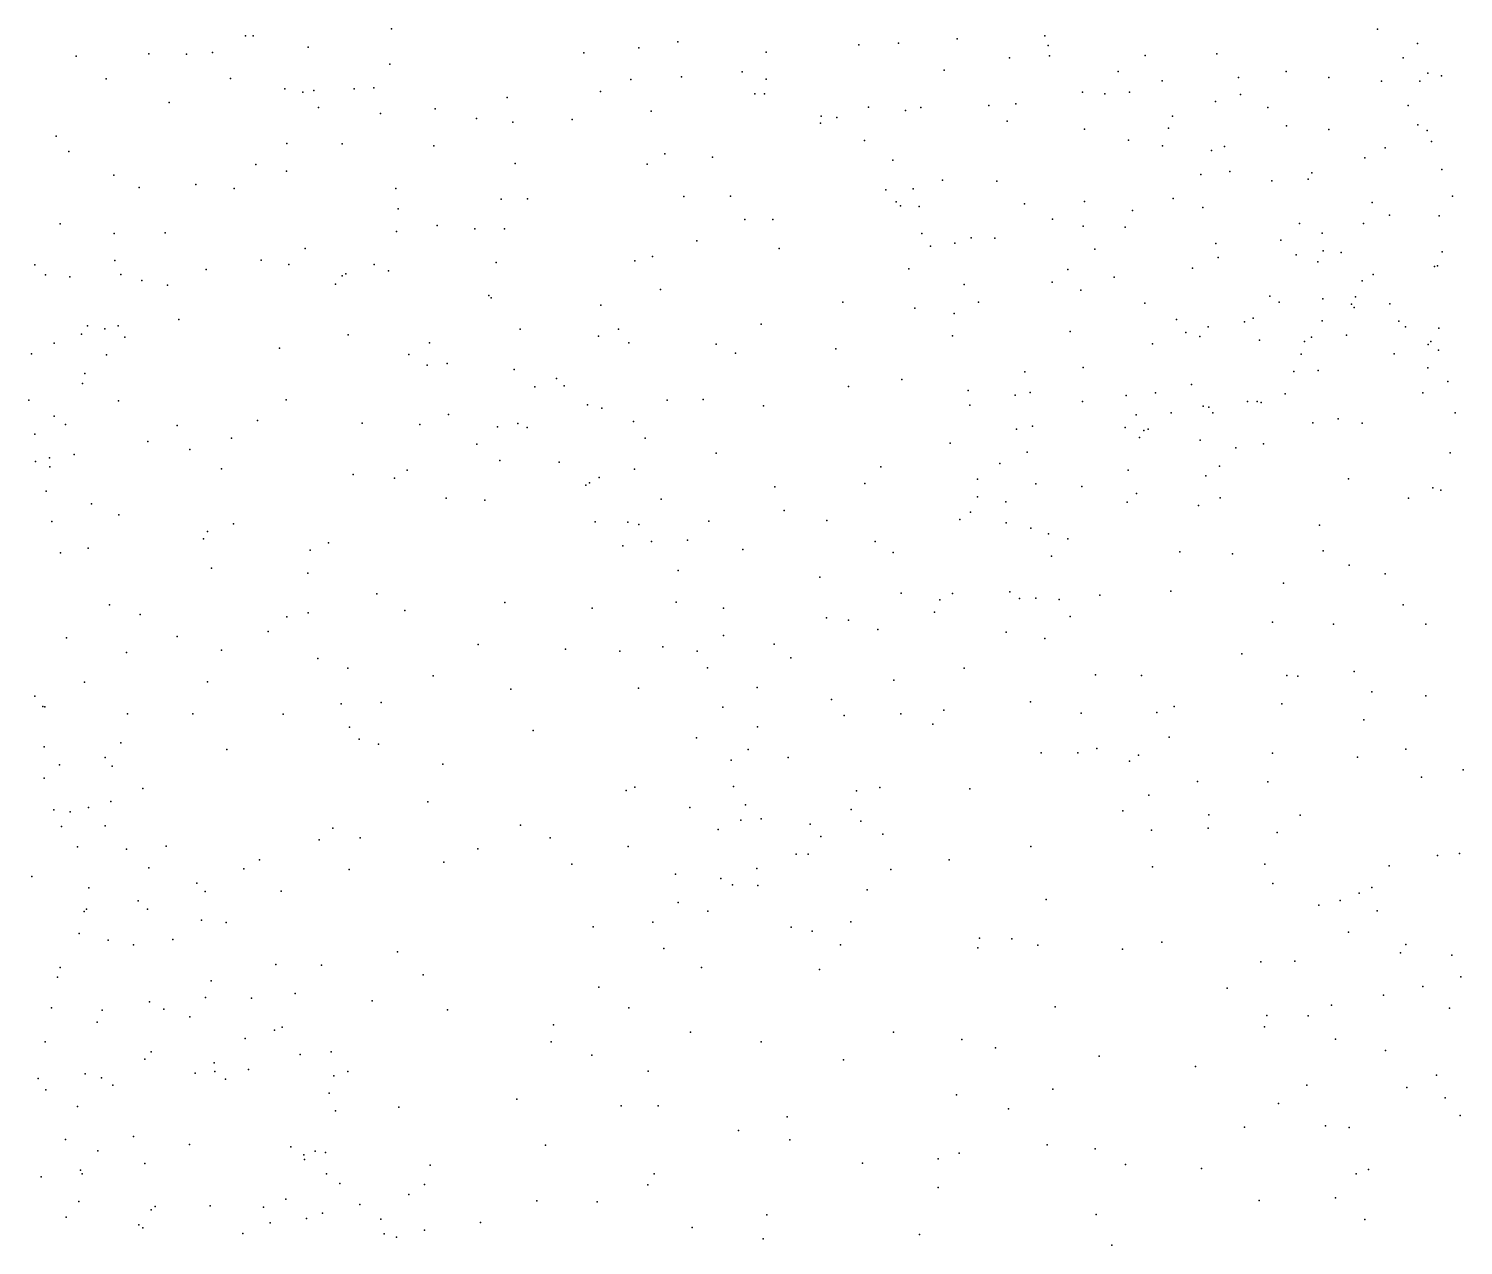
# Model space of a CAD drawing. Header units: metres. Extents: x -23.9 to 23.9, y -28.5 to 28.5.
# Drawn here: x -4.642 to -3.225, y -9.607 to -8.406 of the extents above; entities that cross this region are included whole.
import ezdxf

# ---------------------------------------------------------------- set-up
doc = ezdxf.new("R2010")
doc.units = ezdxf.units.M

msp = doc.modelspace()

# ---------------------------------------------------------------- linework, layer by layer
for p in [(-4.2836, -8.4063, 16.8211), (-3.3102, -8.4068, 22.7471), (-4.4277, -8.4132, 22.5237), (-4.4201, -8.4132, 16.9189), (-4.3657, -8.4244, 21.9602), (-4.0395, -8.4253, -0.9474), (-4.0009, -8.4193, 20.4481), (-3.8221, -8.4221, 22.9612), (-3.7831, -8.4205, 14.3314), (-3.7252, -8.4162, 22.9559), (-3.6386, -8.4132, 19.9257), (-3.6351, -8.4228, 18.1285), (-3.2706, -8.4209, 18.7625), (-4.5948, -8.4334, 17.1473), (-4.523, -8.4311, 19.3596), (-4.4858, -8.4316, 20.8302), (-4.4602, -8.4298, 22.3392), (-4.0936, -8.43, 16.7561), (-3.9136, -8.4294, 16.7144), (-3.6733, -8.4352, 20.0034), (-3.6338, -8.433, 18.0402), (-3.5396, -8.4327, 5.0993), (-3.4687, -8.4311, 19.4936), (-3.2848, -8.4351, 19.165), (-4.2853, -8.4414, 20.701), (-3.9971, -8.4539, 16.7397), (-3.9374, -8.4488, 16.3934), (-3.738, -8.4472, 20.2082), (-3.5662, -8.4486, 19.8496), (-3.4472, -8.4545, 19.3389), (-3.4004, -8.4484, 18.0461), (-3.3581, -8.4545, 21.3238), (-3.2604, -8.4502, 19.0116), (-3.2468, -8.4529, -0.0093), (-4.5653, -8.4557, 19.4692), (-4.4424, -8.4556, 22.1899), (-4.3888, -8.4656, 22.0318), (-4.3711, -8.4689, 22.6091), (-4.3603, -8.4672, 6.9264), (-4.3205, -8.4658, 5.3439), (-4.301, -8.4647, 22.7093), (-4.0773, -8.4682, 22.8828), (-4.0472, -8.4566, -0.2591), (-3.9135, -8.456, 20.3845), (-3.6014, -8.4691, 19.711), (-3.555, -8.4689, 15.9622), (-3.5227, -8.4578, 19.5805), (-3.306, -8.458, 18.5994), (-3.2682, -8.458, 18.8604), (-4.5031, -8.4791, 19.2868), (-4.1694, -8.4742, 16.7838), (-3.9247, -8.4706, 22.932), (-3.9152, -8.4707, 21.6408), (-3.6939, -8.4822, 16.0257), (-3.6673, -8.4803, 22.9262), (-3.5792, -8.4707, 18.2374), (-3.47, -8.478, 15.9339), (-3.4454, -8.4711, 18.3497), (-3.2799, -8.482, 8.2477), (-3.2799, -8.4821, 21.2041), (-4.3556, -8.484, 20.7941), (-4.2944, -8.4901, 21.8996), (-4.2403, -8.4853, 22.7684), (-4.1997, -8.4949, 21.8096), (-4.1051, -8.4959, 20.486), (-4.0273, -8.4877, 8.9716), (-3.8592, -8.4926, 16.2613), (-3.8438, -8.494, 21.5919), (-3.8125, -8.4838, 16.1284), (-3.7761, -8.4869, 16.6661), (-3.7608, -8.484, 21.5683), (-3.6756, -8.4975, 20.2561), (-3.5125, -8.4926, 18.2873), (-3.4184, -8.484, 19.2266), (-4.1637, -8.4987, 20.5628), (-3.8599, -8.4995, 16.4167), (-3.5993, -8.5053, 20.2087), (-3.5165, -8.5045, 19.937), (-3.4, -8.5021, 22.7819), (-3.3581, -8.5057, 18.4817), (-3.2704, -8.5013, 15.8748), (-3.261, -8.5069, 18.0954), (-4.6146, -8.5123, 20.9276), (-4.387, -8.5196, 22.5217), (-4.3322, -8.5199, -0.0697), (-4.2417, -8.5219, 20.7166), (-3.8166, -8.5167, 16.5067), (-3.5558, -8.5164, 22.8719), (-3.5224, -8.522, 19.8469), (-3.461, -8.5225, 21.3821), (-3.3025, -8.5239, 5.8115), (-3.2568, -8.5177, 19.1837), (-4.6021, -8.5276, 4.9483), (-4.1614, -8.5394, 22.7981), (-4.031, -8.5401, 20.4125), (-4.0137, -8.5297, 22.8822), (-3.9667, -8.5332, 21.6984), (-3.7886, -8.5362, 16.2091), (-3.4739, -8.5266, 20.0361), (-3.3225, -8.5337, 21.3163), (-4.5578, -8.551, 19.5278), (-4.4174, -8.5405, 22.3405), (-4.3873, -8.5469, 22.1251), (-3.4844, -8.5503, 20.199), (-3.456, -8.5473, 18.0568), (-3.3748, -8.5486, 19.1841), (-3.2467, -8.5453, 18.7741), (-4.5327, -8.5629, 17.1021), (-4.4766, -8.5601, 20.907), (-4.4388, -8.564, 16.9715), (-4.2794, -8.564, 16.8512), (-3.7954, -8.5654, 21.5388), (-3.7685, -8.5643, 22.8975), (-3.7394, -8.5559, 20.3819), (-3.686, -8.5568, 16.1226), (-3.4143, -8.5566, 18.424), (-3.3787, -8.5547, 15.9263), (-4.1751, -8.5746, 20.6571), (-4.1493, -8.5742, 21.8216), (-3.995, -8.5718, 13.2974), (-3.9488, -8.5716, 20.3884), (-3.7853, -8.5772, 16.3474), (-3.7809, -8.5811, 16.754), (-3.7627, -8.5818, 16.5511), (-3.6585, -8.5791, 18.184), (-3.5995, -8.5767, 18.0456), (-3.5118, -8.5738, 20.2957), (-3.4826, -8.5827, 19.5635), (-3.3155, -8.578, 18.6485), (-3.236, -8.5716, 19.3037), (-4.2769, -8.5841, 15.2036), (-3.9346, -8.5945, 22.8631), (-3.9071, -8.5947, 21.6241), (-3.6311, -8.5943, 5.5303), (-3.552, -8.5858, 22.824), (-3.2984, -8.5902, 22.6989), (-3.2491, -8.5909, 21.2581), (-4.6105, -8.5988, -3.2593), (-4.5573, -8.6086, 19.2355), (-4.5069, -8.6079, 19.4327), (-4.2787, -8.6066, 21.9809), (-4.2385, -8.6004, 20.7595), (-4.2014, -8.6037, 21.8947), (-4.172, -8.6037, 16.819), (-3.7601, -8.6084, 16.444), (-3.6006, -8.6013, 16.0544), (-3.5592, -8.6021, 20.3751), (-3.3871, -8.5986, 19.3056), (-3.3649, -8.6082, 20.0747), (-3.3239, -8.5987, 19.239), (-4.3688, -8.6233, 16.9401), (-3.9821, -8.6156, 20.4729), (-3.9008, -8.6232, 16.784), (-3.7513, -8.6211, 21.4816), (-3.7275, -8.618, 16.2316), (-3.7114, -8.6128, 20.4577), (-3.6879, -8.6129, 22.8519), (-3.5892, -8.624, 18.2454), (-3.4697, -8.6183, 19.6742), (-3.4054, -8.6149, 19.8144), (-4.5568, -8.635, 20.9654), (-4.4121, -8.6347, 20.9104), (-4.385, -8.6391, 14.1753), (-4.3008, -8.6389, 22.0745), (-4.1803, -8.637, 22.6963), (-4.0433, -8.6353, 16.8001), (-4.026, -8.631, 21.7403), (-3.4673, -8.632, 20.3474), (-3.3904, -8.6296, 18.5044), (-3.369, -8.6364, 15.9078), (-3.3637, -8.6254, 20.176), (-3.346, -8.6271, 19.9289), (-3.2462, -8.6267, 20.7987), (-4.6358, -8.6395, 19.1347), (-4.6251, -8.6492, 17.1947), (-4.6011, -8.6513, 19.6303), (-4.5508, -8.6488, 19.3698), (-4.4665, -8.6441, 17.0565), (-4.3323, -8.6502, 22.4035), (-4.3286, -8.6483, 22.1655), (-4.2865, -8.6454, 22.5509), (-3.7727, -8.6434, 22.843), (-3.6159, -8.6441, -0.2714), (-3.57, -8.6514, -1.2315), (-3.4926, -8.6427, 18.3673), (-3.3145, -8.649, 18.1097), (-3.2539, -8.641, 19.434), (-3.2508, -8.6404, 20.9031), (-4.5299, -8.6549, 17.1415), (-4.5047, -8.6593, 19.5259), (-4.3387, -8.6586, 22.2831), (-4.0179, -8.6636, 22.7851), (-3.7183, -8.6587, 16.305), (-3.6314, -8.6564, 18.139), (-3.603, -8.6645, 21.3764), (-3.3252, -8.655, 4.0586), (-4.1875, -8.6698, 20.7305), (-4.185, -8.6719, 21.9465), (-4.0768, -8.6791, 20.6007), (-3.8381, -8.6761, 16.8187), (-3.704, -8.6762, 21.4259), (-3.5398, -8.6772, 18.0926), (-3.4164, -8.6703, 15.1654), (-3.4072, -8.6763, 19.5453), (-3.364, -8.673, 20.7475), (-3.3358, -8.6783, 20.2403), (-3.3331, -8.6816, 20.605), (-3.3319, -8.671, 19.4119), (-3.298, -8.678, 20.1251), (-4.4936, -8.6932, 20.9598), (-3.7669, -8.6821, 16.7693), (-3.7281, -8.6875, 16.4169), (-3.5084, -8.6933, 22.7188), (-3.4415, -8.6955, 18.0799), (-3.4329, -8.692, 21.313), (-3.3649, -8.6946, 20.3241), (-3.2891, -8.6949, 19.891), (-4.5895, -8.7079, 19.2977), (-4.5835, -8.6997, 19.1906), (-4.5664, -8.7024, -3.8831), (-4.5535, -8.6997, 18.9272), (-4.3264, -8.7085, 16.9554), (-4.1565, -8.703, 22.6445), (-4.0793, -8.7097, 22.7003), (-4.0593, -8.7028, 21.8353), (-3.9187, -8.6979, 13.8928), (-3.7296, -8.7094, 20.5523), (-3.6134, -8.7052, 16.1321), (-3.4992, -8.706, 20.4698), (-3.4854, -8.71, 18.4301), (-3.4772, -8.7004, 15.9806), (-3.3408, -8.7087, 19.7334), (-3.2825, -8.7007, 21.051), (-3.2497, -8.702, 21.266), (-4.6164, -8.7168, 7.3907), (-4.5469, -8.7106, 19.5978), (-4.3941, -8.7216, 17.0295), (-4.2461, -8.7162, 22.4908), (-4.0493, -8.7164, 16.8421), (-3.9631, -8.7177, 21.6954), (-3.845, -8.7223, 21.5294), (-3.5322, -8.7175, 21.3062), (-3.4266, -8.7137, 20.7967), (-3.3822, -8.7152, 7.9866), (-3.3752, -8.7106, 20.9639), (-3.2602, -8.718, 21.1352), (-3.2574, -8.7151, 20.0244), (-3.25, -8.7236, 19.5327), (-4.6388, -8.7273, 19.6165), (-4.5649, -8.7283, 19.0397), (-4.2663, -8.728, 22.2252), (-4.2484, -8.7383, 22.401), (-4.2286, -8.7368, 22.1305), (-3.9438, -8.7264, 16.8378), (-3.3856, -8.7277, 18.6063), (-3.2937, -8.7273, 19.809), (-4.5863, -8.7467, 18.7456), (-4.1625, -8.7427, 22.0333), (-4.1206, -8.7514, 20.6545), (-3.7796, -8.7527, 22.7391), (-3.6583, -8.7449, 21.3587), (-3.6006, -8.7406, 18.2604), (-3.3926, -8.7447, 21.2556), (-3.3688, -8.7435, 19.6431), (-3.2603, -8.7411, 19.6484), (-4.5886, -8.7566, 19.4229), (-4.1419, -8.7599, 22.5643), (-4.1132, -8.7588, 16.8817), (-3.8325, -8.7596, 20.5945), (-3.7143, -8.7635, 16.6627), (-3.6531, -8.7653, 22.7054), (-3.5294, -8.7656, 18.1923), (-3.4936, -8.7574, 20.5817), (-3.4014, -8.7667, 21.0648), (-3.2655, -8.7656, 22.6765), (-3.2407, -8.7546, 20.0996), (-4.6417, -8.7729, 17.2102), (-4.5532, -8.7736, 18.6318), (-4.3874, -8.7727, 0.762), (-4.0899, -8.7776, 21.9847), (-4.076, -8.7807, 4.1046), (-4.0115, -8.773, 21.7541), (-3.976, -8.7724, 20.5974), (-3.9162, -8.7784, 22.6846), (-3.7125, -8.7778, 21.4169), (-3.6677, -8.7679, 20.5842), (-3.6014, -8.7741, 14.0159), (-3.5583, -8.7684, 6.7483), (-3.4822, -8.779, 21.1982), (-3.4765, -8.7798, 8.8385), (-3.4383, -8.7742, 13.2255), (-3.4289, -8.7742, 14.3564), (-3.425, -8.7752, 18.1062), (-4.6167, -8.7887, 19.2058), (-4.4159, -8.7931, 17.1233), (-4.2274, -8.7871, 20.8041), (-4.0447, -8.794, 22.6006), (-3.5485, -8.7875, 18.3248), (-3.5138, -8.7856, 16.0225), (-3.4728, -8.7853, 20.9866), (-3.3489, -8.7915, 15.9052), (-3.2333, -8.7853, 18.6189), (-4.6358, -8.8066, 14.3388), (-4.6055, -8.7968, 19.0985), (-4.495, -8.7978, -5.6703), (-4.3126, -8.7955, -1.4693), (-4.2555, -8.7971, -1.8313), (-4.1789, -8.7994, 22.3152), (-4.1588, -8.796, 22.1682), (-4.1497, -8.8, 22.4511), (-3.6665, -8.8017, 16.8217), (-3.6508, -8.7987, 21.2735), (-3.5593, -8.8, 21.229), (-3.5409, -8.803, 20.6618), (-3.5365, -8.8016, 20.7578), (-3.3739, -8.7953, 18.6618), (-3.3251, -8.7956, 18.1019), (-4.5241, -8.8139, 18.8787), (-4.4825, -8.8217, 17.1835), (-4.4416, -8.8104, 8.5181), (-4.1993, -8.8164, 16.9598), (-4.0332, -8.8106, 21.8458), (-3.7319, -8.8153, 20.6265), (-3.5452, -8.8098, 22.6692), (-3.4851, -8.8123, 21.1096), (-3.45, -8.8199, 0.8917), (-3.4227, -8.8159, 15.9595), (-4.6351, -8.8336, 19.2761), (-4.621, -8.83, 19.5871), (-4.5969, -8.8266, 18.5677), (-4.1766, -8.8326, -0.1131), (-4.1181, -8.8341, 16.9381), (-3.9631, -8.8251, 22.6062), (-3.683, -8.8354, 21.3497), (-3.6559, -8.8244, 16.2224), (-3.2384, -8.825, 19.7765), (-4.6207, -8.8387, 19.4073), (-4.4515, -8.8408, 20.9596), (-4.3214, -8.8464, 4.5317), (-4.2806, -8.8499, 20.8551), (-4.268, -8.8421, 14.643), (-4.0785, -8.8492, 22.3777), (-4.0437, -8.8409, 22.486), (-3.8005, -8.8387, 21.4613), (-3.705, -8.8509, 16.4221), (-3.5564, -8.842, 20.9144), (-3.4796, -8.8475, 18.5579), (-3.466, -8.8382, 18.2252), (-3.3386, -8.8506, 22.6894), (-4.6244, -8.8626, 1.0154), (-4.0916, -8.857, 22.1199), (-4.0879, -8.8546, 22.214), (-3.9051, -8.8586, 21.5943), (-3.8162, -8.8553, 16.9543), (-3.6473, -8.8555, 21.1705), (-3.6019, -8.8582, 20.7528), (-3.5481, -8.8649, 21.0593), (-3.2555, -8.8596, 18.118), (-3.2476, -8.8618, 15.8851), (-4.5796, -8.8754, 18.9777), (-4.2296, -8.8698, 17.0417), (-4.1913, -8.8716, 20.7632), (-4.0174, -8.8705, 8.7693), (-3.705, -8.8682, 16.5589), (-3.6769, -8.8734, 16.3271), (-3.5574, -8.8737, 16.1039), (-3.4868, -8.8769, 16.0271), (-3.4656, -8.8693, 22.6755), (-3.2795, -8.8696, 13.6703), (-4.6187, -8.8926, 19.0823), (-4.5526, -8.8862, 17.2241), (-4.0826, -8.893, 16.9964), (-4.0502, -8.8935, 0.9046), (-3.9701, -8.8923, 21.7015), (-3.8959, -8.8818, 22.509), (-3.8539, -8.8916, -0.1979), (-3.7224, -8.8906, 20.6937), (-3.712, -8.8834, 16.9399), (-3.6767, -8.894, 22.6194), (-4.4651, -8.9027, 3.8093), (-4.4395, -8.895, 18.6853), (-4.0392, -8.8957, 21.9641), (-3.6524, -8.8994, 16.7488), (-3.6349, -8.9048, 16.8885), (-3.3674, -8.8962, 4.5029), (-4.583, -8.9189, 19.5634), (-4.4692, -8.9099, 18.5536), (-4.3637, -8.9211, 17.1953), (-4.3458, -8.9139, -5.32), (-4.0553, -8.9167, 20.6578), (-4.0269, -8.9126, 22.2565), (-3.9913, -8.911, 17.0028), (-3.9366, -8.9204, 22.4302), (-3.8059, -8.9123, 20.6727), (-3.6157, -8.9098, 20.8332), (-3.5054, -8.9225, 18.5138), (-3.3636, -8.9218, 18.6123), (-4.6104, -8.9236, 19.475), (-3.7883, -8.9234, 21.2508), (-3.6319, -8.9268, 21.0126), (-3.4534, -8.9245, 3.6185), (-3.338, -8.9358, 22.6798), (-4.4612, -8.9386, 17.2422), (-4.3662, -8.9438, 18.6109), (-4.0004, -8.941, 6.777), (-3.8608, -8.9478, 21.4109), (-3.3025, -8.9445, 15.938), (-4.298, -8.9641, 20.8504), (-3.7805, -8.9636, 21.1367), (-3.7297, -8.9639, 21.059), (-3.6731, -8.9621, 16.5489), (-3.5143, -8.9614, 16.0977), (-3.4029, -8.9535, 18.2703), (-4.562, -8.9748, 18.5142), (-4.1716, -8.9725, 17.1701), (-4.0853, -8.9784, 17.119), (-4.0026, -8.9724, 21.8197), (-3.9556, -8.9783, 17.093), (-3.7422, -8.9701, 20.7337), (-3.6636, -8.9687, 16.4259), (-3.6474, -8.9683, 20.8961), (-3.6244, -8.9696, 16.2864), (-3.5842, -8.9654, 22.6317), (-3.2847, -8.9749, 18.1726), (-4.5315, -8.9845, -3.3803), (-4.3868, -8.9869, 18.7156), (-4.3659, -8.983, 7.6471), (-4.2702, -8.9804, 17.28), (-3.854, -8.9878, 20.6947), (-3.8324, -8.99, 22.467), (-3.7474, -8.9821, 3.9195), (-3.6136, -8.9865, 16.9594), (-3.4139, -8.9921, 18.5358), (-4.6045, -9.0076, 19.5067), (-4.4952, -9.0062, 17.2856), (-4.4053, -9.0012, 17.2939), (-3.9558, -9.0053, 22.2781), (-3.8033, -8.9993, 17.1704), (-3.6768, -9.0018, 17.0447), (-3.3536, -8.9939, -1.0912), (-3.2625, -8.9941, 0.6242), (-4.4512, -9.0196, 18.7763), (-4.1978, -9.0142, 8.2392), (-4.1116, -9.0187, 17.2366), (-4.0581, -9.0208, 4.6923), (-4.0155, -9.0165, 21.9982), (-3.9817, -9.0207, 22.1908), (-3.9059, -9.0139, 22.3541), (-3.6384, -9.0083, 16.6293), (-4.5452, -9.0221, 18.9013), (-4.3563, -9.0279, 20.8697), (-3.8893, -9.0271, 21.4859), (-3.4442, -9.0232, 18.4633), (-4.3265, -9.0376, 18.5881), (-4.2423, -9.0449, 20.7725), (-3.9716, -9.037, 17.2412), (-3.7876, -9.0494, 21.0281), (-3.7183, -9.0373, 20.8057), (-3.5885, -9.044, 16.7163), (-3.5431, -9.0446, 16.8972), (-3.3996, -9.0448, 22.648), (-3.3886, -9.0452, 16.0476), (-3.333, -9.0409, 18.4954), (-4.5865, -9.0514, 18.9847), (-4.4651, -9.0509, 18.5208), (-4.1658, -9.0581, 20.722), (-4.0398, -9.0571, 20.7241), (-3.9226, -9.0565, 21.3782), (-3.3157, -9.0609, 22.6443), (-4.6357, -9.0651, 19.6411), (-4.6279, -9.0752, 19.1209), (-4.6258, -9.0757, 19.41), (-4.3333, -9.0726, 5.7186), (-4.2938, -9.0712, 0.1866), (-3.9564, -9.0759, 21.7882), (-3.849, -9.0685, 22.4016), (-3.6526, -9.0706, 22.5679), (-3.5107, -9.0754, 16.1989), (-3.4047, -9.0728, 18.4079), (-3.2625, -9.0647, 18.423), (-4.544, -9.0824, 20.9398), (-4.4798, -9.0824, 17.341), (-4.3906, -9.0827, 18.7323), (-3.8365, -9.0841, 20.7469), (-3.7808, -9.0824, 17.2989), (-3.749, -9.0926, 20.8837), (-3.7381, -9.0789, 22.5041), (-3.6026, -9.082, 16.5109), (-3.5281, -9.0812, 16.7945), (-3.3235, -9.0886, 9.0971), (-4.325, -9.0958, 7.2121), (-4.1437, -9.0991, 17.355), (-3.9825, -9.1061, 22.0125), (-3.9223, -9.0953, 21.2194), (-3.5159, -9.1055, 16.9919), (-4.6264, -9.115, 17.3598), (-4.5508, -9.1112, 18.9277), (-4.4462, -9.1177, 20.8867), (-4.3154, -9.1076, 17.3906), (-4.2964, -9.1126, 18.6707), (-3.9313, -9.1176, 22.2256), (-3.6421, -9.1209, 17.1389), (-3.5871, -9.1167, 17.0742), (-3.2821, -9.1175, 16.0422), (-4.6114, -9.1328, 18.4038), (-4.5663, -9.1256, 19.6081), (-4.5592, -9.1343, 19.7091), (-4.233, -9.1321, 17.4198), (-3.9482, -9.1283, 20.7984), (-3.8918, -9.1257, 21.0928), (-3.6061, -9.1211, -0.1268), (-3.5549, -9.1293, 16.4113), (-3.5461, -9.1232, 16.6841), (-3.4137, -9.1214, 16.1444), (-3.33, -9.1254, 18.3302), (-4.6265, -9.1459, 19.2041), (-3.4878, -9.1492, 16.7544), (-3.2667, -9.1449, 3.3962), (-3.2254, -9.1379, 22.6051), (-4.529, -9.1563, 17.3923), (-4.0517, -9.1583, 20.8237), (-4.0433, -9.1548, 17.3677), (-3.9458, -9.1541, 22.1205), (-3.8246, -9.1585, 20.8339), (-3.8015, -9.1554, 22.4044), (-3.7127, -9.1565, 22.4818), (-3.5358, -9.1628, 16.534), (-3.4183, -9.1496, 16.926), (-4.617, -9.1774, 19.2959), (-4.5827, -9.175, 19.4708), (-4.5606, -9.1692, 20.9021), (-4.2477, -9.1693, 20.7886), (-3.9889, -9.1749, 21.3875), (-3.9341, -9.1723, 21.8796), (-3.8296, -9.1771, -1.5311), (-4.6009, -9.1793, 19.0984), (-3.9388, -9.1876, 22.0083), (-3.9187, -9.1863, 21.7013), (-3.8701, -9.1915, 20.9019), (-3.8203, -9.1886, 17.3665), (-3.5616, -9.1784, 22.5481), (-3.4765, -9.1823, 16.3344), (-3.3865, -9.1827, 16.1966), (-4.6092, -9.1938, 19.7515), (-4.5662, -9.193, 19.0152), (-4.3413, -9.1955, 17.401), (-4.3143, -9.2049, 20.8593), (-4.1563, -9.1925, 20.8475), (-4.127, -9.205, -5.816), (-3.9609, -9.1967, 21.5901), (-3.8596, -9.2037, 20.9952), (-3.7986, -9.2013, 8.7743), (-3.5333, -9.1972, 17.1243), (-3.4773, -9.1954, 22.5644), (-3.4093, -9.1997, 16.771), (-4.5936, -9.2137, 19.3865), (-4.5452, -9.2162, 18.4205), (-4.5059, -9.2132, 19.6721), (-4.3548, -9.2068, 18.7381), (-4.1983, -9.2157, 17.3993), (-4.0498, -9.2136, 20.9032), (-3.6524, -9.2136, 17.3198), (-4.4139, -9.2266, 17.4656), (-4.2317, -9.2291, 20.8604), (-4.1054, -9.2309, 7.6699), (-3.8839, -9.221, 22.1762), (-3.8722, -9.2209, 0.826), (-3.7329, -9.2268, 22.4016), (-3.5322, -9.2337, 7.0776), (-3.4212, -9.231, 17.0922), (-3.2987, -9.2326, 16.1985), (-3.2509, -9.2222, 17.0169), (-3.229, -9.2204, 16.1404), (-4.6387, -9.2432, 18.346), (-4.5232, -9.2345, 19.5734), (-4.4293, -9.2354, 18.8218), (-4.3252, -9.2361, 18.617), (-4.003, -9.2407, 21.4667), (-3.9583, -9.2451, 21.1305), (-3.9228, -9.2351, 17.3529), (-3.7907, -9.2362, 22.3344), (-4.5822, -9.2543, 17.5115), (-4.4756, -9.2496, 18.8937), (-4.4675, -9.2578, 19.7349), (-4.3923, -9.2577, 20.7929), (-3.9469, -9.2514, 21.0069), (-3.922, -9.2521, 21.7751), (-3.8139, -9.2563, 6.2163), (-3.4133, -9.25, 16.4404), (-3.3282, -9.2594, 17.0863), (-3.3157, -9.2541, 16.7755), (-4.5847, -9.2753, 19.2777), (-4.5335, -9.2671, 1.1357), (-4.5244, -9.2754, 18.9953), (-4.0006, -9.2687, 21.2256), (-3.6373, -9.2658, 22.4515), (-3.368, -9.2713, 16.6654), (-3.3469, -9.2669, 22.5328), (-4.587, -9.2775, 19.8133), (-4.4711, -9.2863, 19.6143), (-4.4466, -9.2885, 17.5246), (-4.0254, -9.2883, 17.351), (-3.9711, -9.2772, 21.642), (-3.8299, -9.2878, 17.3578), (-3.3105, -9.2771, 16.3093), (-4.5919, -9.2992, 20.817), (-4.0843, -9.2927, 20.9975), (-3.889, -9.2932, 8.4229), (-3.8681, -9.2969, 21.961), (-3.703, -9.3041, -2.0507), (-3.6712, -9.3047, 4.5172), (-3.3389, -9.2979, 16.4482), (-4.5631, -9.306, 19.189), (-4.5383, -9.3105, 19.0818), (-4.4994, -9.3053, 18.465), (-4.2775, -9.3174, 20.9159), (-4.0148, -9.314, 21.5299), (-3.8403, -9.3105, 22.0446), (-3.7048, -9.3134, 22.333), (-3.6453, -9.3107, 17.4044), (-3.5619, -9.3147, 22.4378), (-3.523, -9.3078, 17.3256), (-3.2874, -9.3183, 16.5676), (-3.282, -9.3103, 16.3826), (-4.6105, -9.3328, 18.2836), (-4.3976, -9.3299, 18.8591), (-4.3527, -9.3306, 18.7359), (-3.9776, -9.3329, 7.2427), (-3.4253, -9.3273, 17.5057), (-3.3916, -9.3268, 22.4728), (-3.2367, -9.3206, 22.4687), (-4.6134, -9.3426, 17.6581), (-4.4615, -9.3461, 19.555), (-4.2523, -9.3402, -5.0581), (-3.8609, -9.3348, 21.8744), (-3.2277, -9.3421, 16.4905), (-4.3786, -9.3587, 17.5019), (-4.0787, -9.3522, 0.0902), (-3.4586, -9.3532, 22.4291), (-3.3042, -9.3603, 17.4252), (-3.2652, -9.3518, 17.3112), (-4.6192, -9.3726, 20.7378), (-4.5693, -9.3749, 19.9301), (-4.5223, -9.3667, 19.3139), (-4.5082, -9.374, 19.1385), (-4.4673, -9.3624, 19.8309), (-4.4216, -9.3632, 18.5436), (-4.3025, -9.3658, 17.4498), (-4.2283, -9.3748, 20.9882), (-4.0493, -9.3727, 21.1286), (-3.6282, -9.3718, 22.3195), (-3.3556, -9.37, 17.6153), (-3.2391, -9.373, 22.4007), (-4.574, -9.387, 18.3413), (-4.4826, -9.3816, 20.8555), (-4.1235, -9.3896, 17.3768), (-3.4195, -9.3803, 5.3929), (-3.3786, -9.3805, 22.4068), (-4.4281, -9.4031, 18.9785), (-4.3991, -9.3948, 19.7894), (-4.3915, -9.3919, 19.6094), (-3.9883, -9.3968, 21.6397), (-3.7879, -9.3968, 17.3784), (-3.7204, -9.4041, 22.0482), (-3.4217, -9.3915, 17.568), (-3.3515, -9.4035, 19.5706), (-4.6256, -9.4062, 18.2085), (-4.5209, -9.4163, 20.7718), (-4.3432, -9.4162, 18.8112), (-4.1258, -9.4064, 21.0531), (-3.9186, -9.4064, 21.7711), (-3.6871, -9.4122, 22.1506), (-3.3022, -9.4148, 17.719), (-4.527, -9.4235, 17.6636), (-4.4586, -9.4271, 17.5733), (-4.3738, -9.4189, 18.9062), (-4.0859, -9.4193, 4.8545), (-3.8374, -9.424, 21.8934), (-3.5848, -9.4203, 22.2567), (-3.4898, -9.4306, 22.312), (-4.6324, -9.4424, 18.0007), (-4.5858, -9.438, 17.7869), (-4.5698, -9.4419, -6.2351), (-4.4773, -9.4371, 19.2287), (-4.4578, -9.4356, 18.4968), (-4.4474, -9.443, 19.0911), (-4.4247, -9.4337, 19.877), (-4.3406, -9.4397, 20.9629), (-4.3267, -9.4357, 18.7149), (-4.0302, -9.4353, 21.5166), (-3.252, -9.4392, 19.7375), (-4.6249, -9.4535, 18.0963), (-4.5585, -9.449, 20.6535), (-4.3451, -9.4569, 19.7328), (-3.7256, -9.4587, -1.1546), (-3.6305, -9.4529, 17.4544), (-3.3799, -9.4489, 22.3052), (-3.2811, -9.4514, 22.2879), (-4.5934, -9.4701, 20.0512), (-4.3388, -9.4743, 19.5799), (-4.2764, -9.4706, 17.4553), (-4.1599, -9.4628, 17.4042), (-4.0567, -9.4693, 21.1624), (-4.0202, -9.4695, 17.3784), (-3.6743, -9.4724, 22.0002), (-3.408, -9.4671, 17.6702), (-3.2433, -9.4614, 17.7628), (-3.893, -9.4804, 17.3825), (-3.3614, -9.4892, 19.5043), (-3.2286, -9.479, 19.8584), (-4.6055, -9.5028, 3.5901), (-4.5383, -9.4998, 17.7327), (-3.9411, -9.4937, 21.7339), (-3.8904, -9.5029, 21.8047), (-3.4413, -9.4906, 22.1691), (-3.338, -9.4907, 22.1956), (-4.5733, -9.514, 18.2448), (-4.4829, -9.5075, 19.9919), (-4.383, -9.5098, 19.1124), (-4.359, -9.5141, 19.8647), (-4.3487, -9.5154, 19.4403), (-4.1315, -9.5082, 21.0993), (-3.723, -9.5162, 17.4357), (-3.6363, -9.5081, 3.7623), (-3.5888, -9.5119, 17.5076), (-4.5269, -9.5265, 20.7962), (-4.37, -9.5179, 18.549), (-4.3693, -9.5225, 19.3489), (-4.2455, -9.5281, 21.0632), (-3.8184, -9.5261, 21.8854), (-3.7437, -9.5218, 21.9421), (-3.5589, -9.5272, 5.9515), (-3.4839, -9.5312, 17.6031), (-4.6294, -9.5394, 20.1296), (-4.5905, -9.5331, 18.1497), (-4.5889, -9.5367, 17.9089), (-4.3478, -9.5365, 18.9605), (-4.0243, -9.5364, 21.3044), (-3.3311, -9.5365, 1.0469), (-3.319, -9.5324, 19.7027), (-4.3344, -9.5461, 18.7107), (-4.2664, -9.557, 17.4836), (-4.2511, -9.547, 19.6377), (-4.0306, -9.5473, 21.4068), (-3.7437, -9.55, 8.7736), (-4.5923, -9.5638, 18.0332), (-4.5207, -9.5722, 13.1978), (-4.5168, -9.5688, 20.0828), (-4.4627, -9.568, 20.9121), (-4.4098, -9.5695, 0.9635), (-4.3877, -9.5615, 17.5737), (-4.3147, -9.5668, 19.1067), (-4.1401, -9.5631, 17.4333), (-4.0805, -9.5643, 0.7507), (-3.4269, -9.5629, 17.6996), (-3.3515, -9.5602, 17.8555), (-4.6047, -9.5793, 20.227), (-4.5329, -9.5869, 18.273), (-4.4034, -9.5848, 19.9592), (-4.3674, -9.5808, 21.0043), (-4.3517, -9.5755, 18.8238), (-4.2942, -9.5814, 19.3047), (-4.1957, -9.5845, 21.1036), (-3.9131, -9.5771, 5.5996), (-3.588, -9.5766, 22.0248), (-3.3226, -9.5817, 19.453), (-4.5291, -9.5899, 17.7989), (-4.4303, -9.5956, 4.8403), (-4.2909, -9.5957, 19.8348), (-4.2785, -9.5991, 19.1825), (-4.2508, -9.5921, 19.4116), (-3.9866, -9.5894, 17.4168), (-3.9165, -9.6006, 21.743), (-3.7623, -9.5964, 17.4542), (-3.5723, -9.6071, 19.5736)]:
    msp.add_point(p)

doc.saveas('drawing.dxf')
